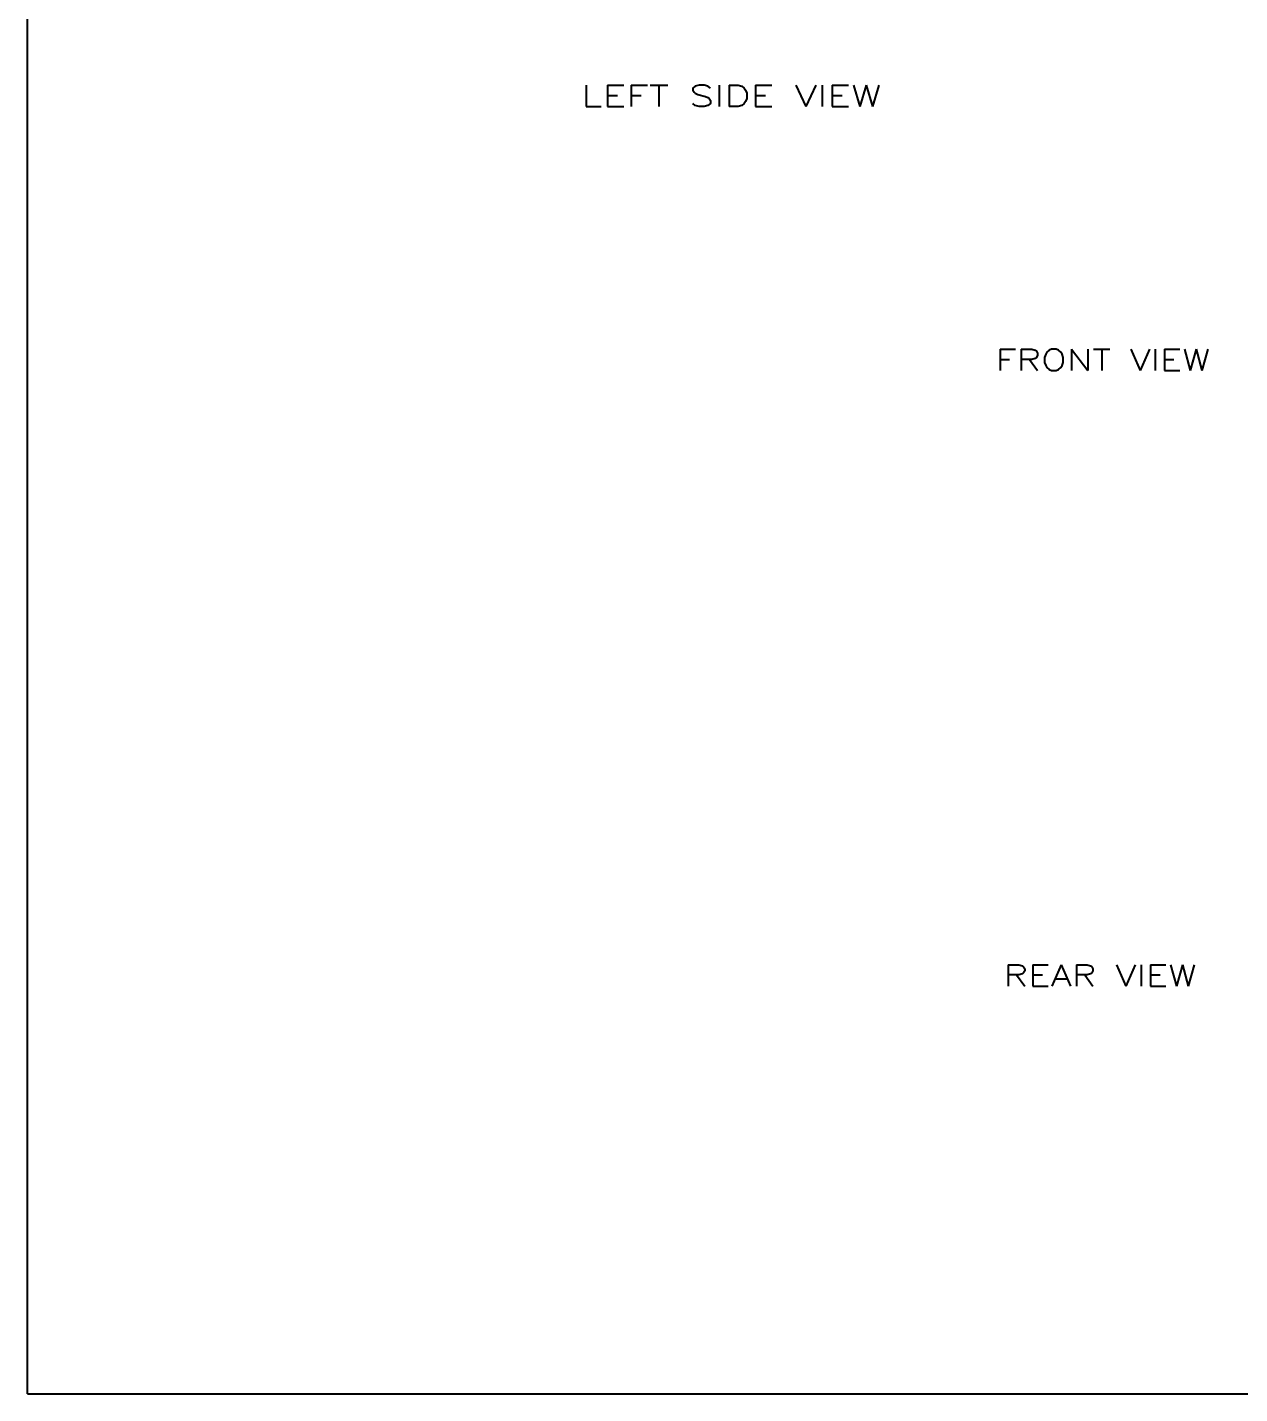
# Model space of a CAD drawing. Header units: inches. Extents: x 0 to 34, y 0 to 22.
# Drawn here: x 0 to 7.07, y 0 to 7.97 of the extents above; entities that cross this region are included whole.
import ezdxf
from ezdxf.enums import TextEntityAlignment as Align

# ---------------------------------------------------------------- set-up
doc = ezdxf.new("R2010")
doc.units = ezdxf.units.IN
doc.header["$LTSCALE"] = 1.87
doc.header["$MEASUREMENT"] = 0
doc.layers.get('0').update_dxf_attribs({"linetype": 'CONTINUOUS'})
doc.styles.get("Standard").update_dxf_attribs({"font": 'SIMPLEX.SHX'})

msp = doc.modelspace()

# ---------------------------------------------------------------- linework, layer by layer
at = {"color": 8}
for q in [(0, 22), (34, 0)]:
    msp.add_line((0, 0), q, dxfattribs=at)

# ---------------------------------------------------------------- texts
at = {"color": 5}
for s, width, p, p2 in [('LEFT SIDE VIEW', 1.2, (3.2271, 7.505), (4.9771, 7.505)), ('FRONT VIEW', 1.122995, (5.6438, 5.9654), (6.8938, 5.9654)), ('REAR VIEW', 1.118343, (5.6899, 2.3765), (6.8149, 2.3765))]:
    msp.add_text(s, height=0.125, dxfattribs=dict(at, width=width)).set_placement(p, p2, align=Align.FIT)

doc.saveas('drawing.dxf')
